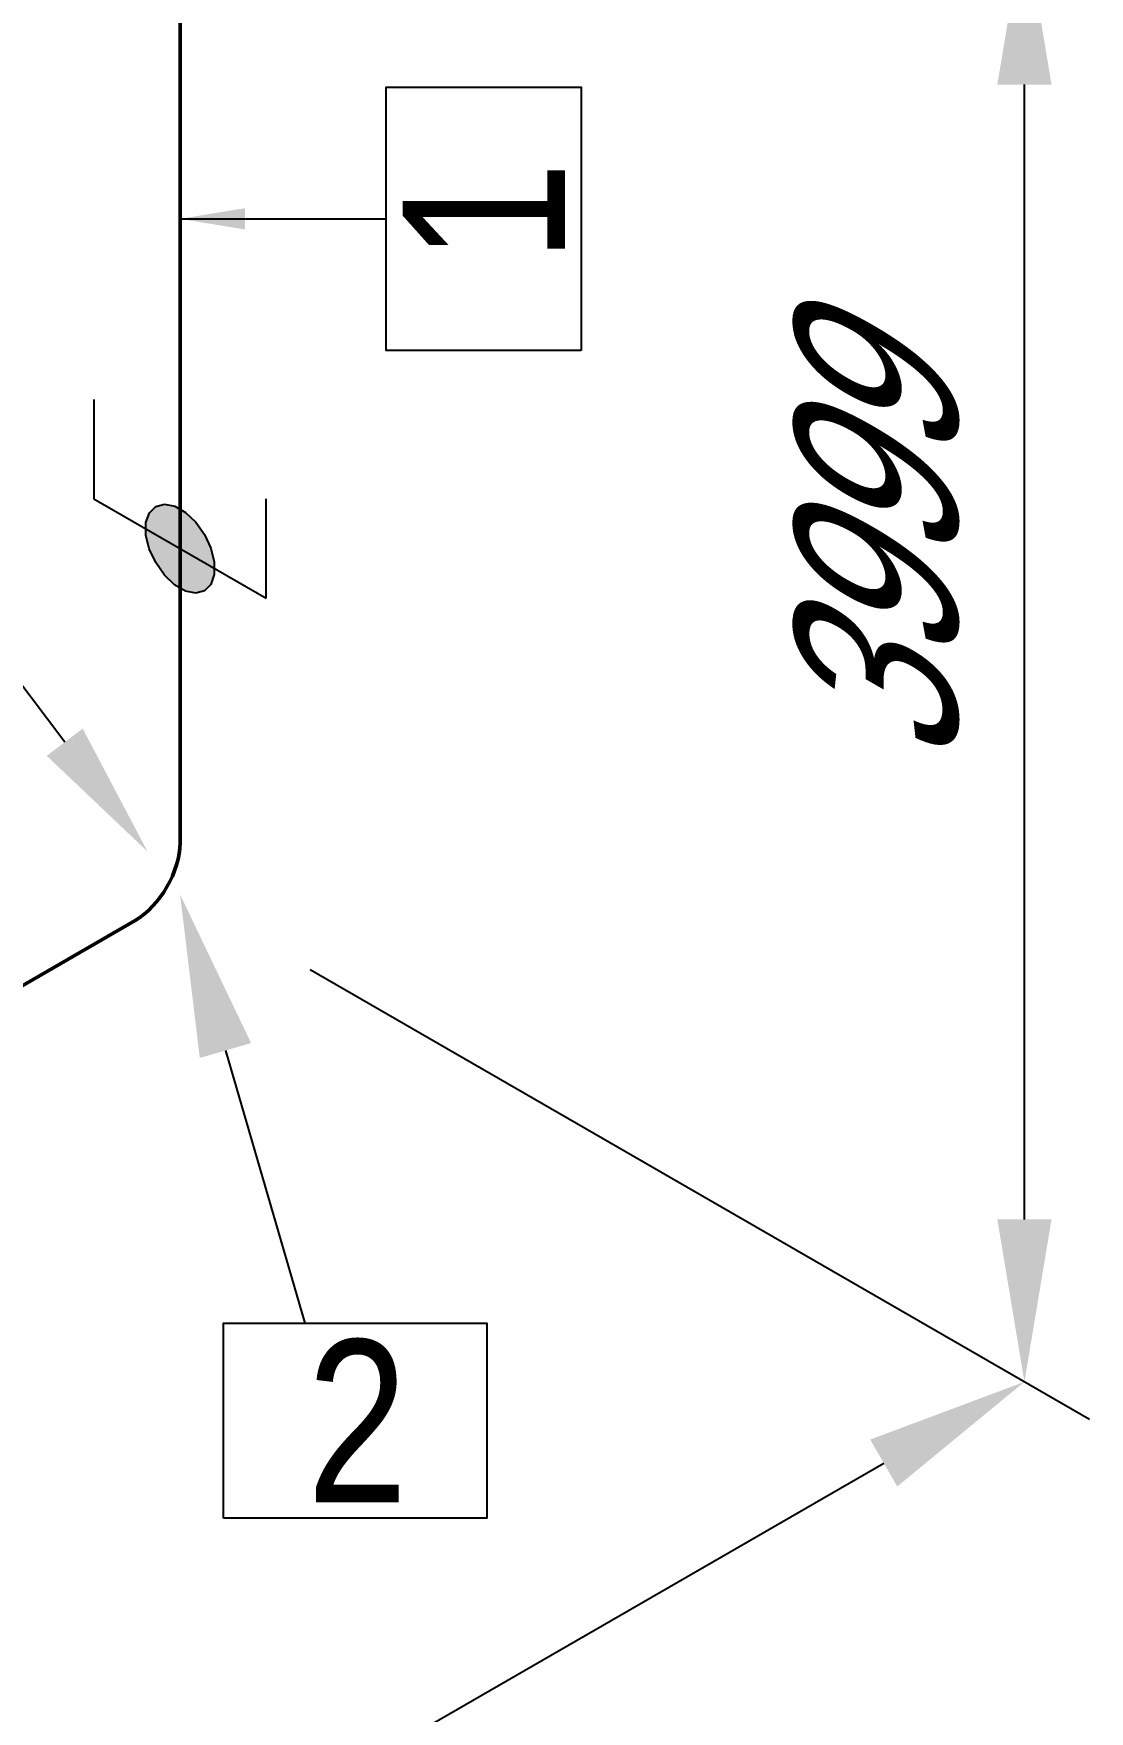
# Model space of a CAD drawing. Header units: millimetres. Extents: x 0 to 594, y 0 to 420.
# Drawn here: x 355.08 to 371.32, y 141.03 to 166.85 of the extents above; entities that cross this region are included whole.
import ezdxf
from ezdxf import colors
from ezdxf.entities.mleader import LeaderData, LeaderLine
from ezdxf.enums import TextEntityAlignment as Align
from ezdxf.math import Vec2, Vec3

# ---------------------------------------------------------------- set-up
doc = ezdxf.new("R2010")
doc.units = ezdxf.units.MM
doc.header["$LTSCALE"] = 0.25
for name, color, linetype in [('용접', 1, 'Continuous'), ('주석', 7, 'Continuous'), ('치수', 1, 'Continuous')]:
    doc.layers.add(name, color=color, linetype=linetype)
doc.layers.add('파이프 작은 보어', color=30, linetype='Continuous', lineweight=50)
doc.styles.add('AdskIsoAnnotation', font='arial.ttf', dxfattribs={"width": 0.8, "height": 1})
doc.styles.add('AdskIsoMetric', font='arial.ttf', dxfattribs={"width": 0.8, "height": 2.5})
doc.styles.add('AdskIsoMetric-30', font='arial.ttf', dxfattribs={"width": 0.8, "height": 2.5})
doc.styles.add('AdskIsoMetric30', font='arial.ttf', dxfattribs={"width": 0.8, "oblique": 30, "height": 2.5})
doc.styles.get("Standard").update_dxf_attribs({"font": 'arial.ttf'})
doc.dimstyles.new('AdskIsoMetric', dxfattribs={"dimtxt": 2.5, "dimasz": 2.5, "dimexe": 1, "dimexo": 2, "dimgap": 0.8, "dimtad": 1, "dimdec": 0, "dimrnd": 1, "dimzin": 0, "dimdsep": 46, "dimtxsty": 'AdskIsoMetric', "dimcen": 0, "dimclrt": 7, "dimadec": 0, "dimazin": 0, "dimtfac": 1, "dimtdec": 0, "dimtmove": 1, "dimatfit": 3, "dimfxl": 0, "dimfrac": 2, "dimtolj": 1, "dimtzin": 0, "dimarcsym": 0})

# ---------------------------------------------------------------- blocks, each defined once
blk = doc.blocks.new('*D91')
at = {"layer": 'Defpoints', "color": 0}
for p in [(357.332, 176.067), (370.322, 168.567), (357.332, 153.599)]:
    blk.add_point(p, dxfattribs=at)
at = {"layer": '치수', "color": 0, "lineweight": -2}
for p, q in [((359.332, 174.912), (371.322, 167.99)), ((370.322, 148.599), (370.322, 166.067)), ((359.332, 152.444), (371.322, 145.522))]:
    blk.add_line(p, q, dxfattribs=at)
at = {"layer": '치수', "color": 0}
for points in [[(369.905, 166.067), (370.739, 166.067), (370.322, 168.567)], [(369.905, 148.599), (370.739, 148.599), (370.322, 146.099)]]:
    blk.add_solid(points, dxfattribs=at)
at = {"layer": '치수', "color": 7, "insert": (368.056, 158.641), "char_height": 2.5, "attachment_point": 5, "rotation": 90, "style": 'AdskIsoMetric30'}
blk.add_mtext('\\A1;3999', dxfattribs=at)
blk = doc.blocks.new('*D92')
at = {"layer": 'Defpoints', "color": 0}
for p in [(357.332, 153.599), (370.322, 146.099), (274.369, 105.701)]:
    blk.add_point(p, dxfattribs=at)
at = {"layer": '치수', "color": 0, "lineweight": -2}
for p, q in [((359.332, 152.444), (371.322, 145.522)), ((289.525, 99.451), (368.157, 144.849)), ((276.369, 104.546), (288.36, 97.623))]:
    blk.add_line(p, q, dxfattribs=at)
at = {"layer": '치수', "color": 0}
for points in [[(367.949, 145.21), (368.365, 144.488), (370.322, 146.099)], [(289.316, 99.812), (289.733, 99.09), (287.36, 98.201)]]:
    blk.add_solid(points, dxfattribs=at)
at = {"layer": '치수', "color": 7, "insert": (326.574, 123.459), "char_height": 2.5, "attachment_point": 5, "rotation": 30, "style": 'AdskIsoMetric-30'}
blk.add_mtext('\\A1;48822', dxfattribs=at)
blk = doc.blocks.new('엘보우-5-Iso2DSkew90')
at = {"color": 0, "linetype": 'ByBlock', "lineweight": -2, "extrusion": (0.707107, -0.408248, 0.57735)}
for p, q in [((0, 0.798), (0, 6.124)), ((-5.303, -3.062), (-0.691, -0.399))]:
    blk.add_line(p, q, dxfattribs=at)
at = {"linetype": 'ByBlock'}
blk.add_ellipse((-0.691, 0.399), major_axis=(0.489, 0.846), ratio=0.57735, start_param=3.926991, end_param=5.497787, dxfattribs=at)
blk = doc.blocks.new('SocketWeld-2-IsoLeft')
blk.add_hatch(color=256).paths.add_polyline_path([(0.0405, 0.017), (0.0406, 0.0168), (0.0407, 0.0166), (0.0409, 0.0165), (0.041, 0.0163), (0.0412, 0.0161), (0.0413, 0.016), (0.0415, 0.0158), (0.0416, 0.0157), (0.0418, 0.0155), (0.0419, 0.0153), (0.042, 0.0152), (0.0422, 0.015), (0.0423, 0.0148), (0.0425, 0.0147), (0.0426, 0.0145), (0.0428, 0.0143), (0.0429, 0.0142), (0.0431, 0.014), (0.0432, 0.0138), (0.0433, 0.0137), (0.0435, 0.0135), (0.0436, 0.0134), (0.0438, 0.0132), (0.0439, 0.013), (0.0441, 0.0129), (0.0442, 0.0127), (0.0444, 0.0125), (0.0445, 0.0124), (0.0447, 0.0122), (0.0448, 0.012), (0.0449, 0.0119), (0.0451, 0.0117), (0.0452, 0.0115), (0.0454, 0.0114), (0.0455, 0.0112), (0.0457, 0.0111), (0.0458, 0.0109), (0.046, 0.0107), (0.0461, 0.0106), (0.0462, 0.0104), (0.0464, 0.0102), (0.0465, 0.0101), (0.0467, 0.0099), (0.0468, 0.0097), (0.047, 0.0096), (0.0471, 0.0094), (0.0473, 0.0092), (0.0474, 0.0091), (0.0476, 0.0089), (0.0476, 0.0089), (0.0476, 0.0087), (0.0477, 0.0086), (0.0477, 0.0084), (0.0478, 0.0082), (0.0478, 0.008), (0.0479, 0.0078), (0.0479, 0.0076), (0.048, 0.0075), (0.048, 0.0073), (0.0481, 0.0071), (0.0481, 0.0069), (0.0482, 0.0067), (0.0482, 0.0066), (0.0483, 0.0064), (0.0483, 0.0062), (0.0484, 0.006), (0.0484, 0.0058), (0.0485, 0.0056), (0.0485, 0.0055), (0.0486, 0.0053), (0.0486, 0.0051), (0.0487, 0.0049), (0.0487, 0.0047), (0.0488, 0.0046), (0.0488, 0.0044), (0.0489, 0.0042), (0.0489, 0.004), (0.049, 0.0038), (0.049, 0.0036), (0.0491, 0.0035), (0.0491, 0.0033), (0.0492, 0.0031), (0.0492, 0.0029), (0.0493, 0.0027), (0.0493, 0.0025), (0.0494, 0.0024), (0.0494, 0.0022), (0.0495, 0.002), (0.0495, 0.0018), (0.0496, 0.0016), (0.0496, 0.0015), (0.0497, 0.0013), (0.0497, 0.0011), (0.0498, 0.0009), (0.0498, 0.0007), (0.0499, 0.0005), (0.0499, 0.0004), (0.05, 0.0002), (0.05, 0), (0.05, 0), (0.05, -0.0002), (0.0499, -0.0004), (0.0499, -0.0005), (0.0498, -0.0007), (0.0498, -0.0009), (0.0497, -0.0011), (0.0497, -0.0013), (0.0496, -0.0015), (0.0496, -0.0016), (0.0495, -0.0018), (0.0495, -0.002), (0.0494, -0.0022), (0.0494, -0.0024), (0.0493, -0.0025), (0.0493, -0.0027), (0.0492, -0.0029), (0.0492, -0.0031), (0.0491, -0.0033), (0.0491, -0.0035), (0.049, -0.0036), (0.049, -0.0038), (0.0489, -0.004), (0.0489, -0.0042), (0.0488, -0.0044), (0.0488, -0.0046), (0.0487, -0.0047), (0.0487, -0.0049), (0.0486, -0.0051), (0.0486, -0.0053), (0.0485, -0.0055), (0.0485, -0.0056), (0.0484, -0.0058), (0.0484, -0.006), (0.0483, -0.0062), (0.0483, -0.0064), (0.0482, -0.0066), (0.0482, -0.0067), (0.0481, -0.0069), (0.0481, -0.0071), (0.048, -0.0073), (0.048, -0.0075), (0.0479, -0.0076), (0.0479, -0.0078), (0.0478, -0.008), (0.0478, -0.0082), (0.0477, -0.0084), (0.0477, -0.0086), (0.0476, -0.0087), (0.0476, -0.0089), (0.0476, -0.0089), (0.0474, -0.0091), (0.0473, -0.0092), (0.0471, -0.0094), (0.047, -0.0096), (0.0468, -0.0097), (0.0467, -0.0099), (0.0465, -0.0101), (0.0464, -0.0102), (0.0462, -0.0104), (0.0461, -0.0106), (0.046, -0.0107), (0.0458, -0.0109), (0.0457, -0.0111), (0.0455, -0.0112), (0.0454, -0.0114), (0.0452, -0.0115), (0.0451, -0.0117), (0.0449, -0.0119), (0.0448, -0.012), (0.0447, -0.0122), (0.0445, -0.0124), (0.0444, -0.0125), (0.0442, -0.0127), (0.0441, -0.0129), (0.0439, -0.013), (0.0438, -0.0132), (0.0436, -0.0134), (0.0435, -0.0135), (0.0433, -0.0137), (0.0432, -0.0138), (0.0431, -0.014), (0.0429, -0.0142), (0.0428, -0.0143), (0.0426, -0.0145), (0.0425, -0.0147), (0.0423, -0.0148), (0.0422, -0.015), (0.042, -0.0152), (0.0419, -0.0153), (0.0418, -0.0155), (0.0416, -0.0157), (0.0415, -0.0158), (0.0413, -0.016), (0.0412, -0.0161), (0.041, -0.0163), (0.0409, -0.0165), (0.0407, -0.0166), (0.0406, -0.0168), (0.0405, -0.017), (0.0405, -0.017), (0.0402, -0.0171), (0.04, -0.0172), (0.0398, -0.0174), (0.0395, -0.0175), (0.0393, -0.0176), (0.0391, -0.0177), (0.0389, -0.0179), (0.0386, -0.018), (0.0384, -0.0181), (0.0382, -0.0183), (0.038, -0.0184), (0.0377, -0.0185), (0.0375, -0.0187), (0.0373, -0.0188), (0.0371, -0.0189), (0.0368, -0.0191), (0.0366, -0.0192), (0.0364, -0.0193), (0.0362, -0.0194), (0.0359, -0.0196), (0.0357, -0.0197), (0.0355, -0.0198), (0.0353, -0.02), (0.035, -0.0201), (0.0348, -0.0202), (0.0346, -0.0204), (0.0344, -0.0205), (0.0341, -0.0206), (0.0339, -0.0207), (0.0337, -0.0209), (0.0335, -0.021), (0.0332, -0.0211), (0.033, -0.0213), (0.0328, -0.0214), (0.0325, -0.0215), (0.0323, -0.0217), (0.0321, -0.0218), (0.0319, -0.0219), (0.0316, -0.0221), (0.0314, -0.0222), (0.0312, -0.0223), (0.031, -0.0224), (0.0307, -0.0226), (0.0305, -0.0227), (0.0303, -0.0228), (0.0301, -0.023), (0.0298, -0.0231), (0.0296, -0.0232), (0.0294, -0.0234), (0.0294, -0.0234), (0.0291, -0.0234), (0.0288, -0.0235), (0.0285, -0.0236), (0.0283, -0.0237), (0.028, -0.0238), (0.0277, -0.0239), (0.0274, -0.0239), (0.0271, -0.024), (0.0268, -0.0241), (0.0265, -0.0242), (0.0263, -0.0243), (0.026, -0.0244), (0.0257, -0.0244), (0.0254, -0.0245), (0.0251, -0.0246), (0.0248, -0.0247), (0.0246, -0.0248), (0.0243, -0.0249), (0.024, -0.0249), (0.0237, -0.025), (0.0234, -0.0251), (0.0231, -0.0252), (0.0228, -0.0253), (0.0226, -0.0254), (0.0223, -0.0254), (0.022, -0.0255), (0.0217, -0.0256), (0.0214, -0.0257), (0.0211, -0.0258), (0.0209, -0.0259), (0.0206, -0.0259), (0.0203, -0.026), (0.02, -0.0261), (0.0197, -0.0262), (0.0194, -0.0263), (0.0191, -0.0264), (0.0189, -0.0265), (0.0186, -0.0265), (0.0183, -0.0266), (0.018, -0.0267), (0.0177, -0.0268), (0.0174, -0.0269), (0.0172, -0.027), (0.0169, -0.027), (0.0166, -0.0271), (0.0163, -0.0272), (0.016, -0.0273), (0.0157, -0.0274), (0.0155, -0.0275), (0.0155, -0.0275), (0.0151, -0.0275), (0.0148, -0.0275), (0.0145, -0.0275), (0.0142, -0.0276), (0.0139, -0.0276), (0.0136, -0.0276), (0.0132, -0.0277), (0.0129, -0.0277), (0.0126, -0.0277), (0.0123, -0.0277), (0.012, -0.0278), (0.0117, -0.0278), (0.0114, -0.0278), (0.011, -0.0279), (0.0107, -0.0279), (0.0104, -0.0279), (0.0101, -0.0279), (0.0098, -0.028), (0.0095, -0.028), (0.0091, -0.028), (0.0088, -0.0281), (0.0085, -0.0281), (0.0082, -0.0281), (0.0079, -0.0281), (0.0076, -0.0282), (0.0073, -0.0282), (0.0069, -0.0282), (0.0066, -0.0283), (0.0063, -0.0283), (0.006, -0.0283), (0.0057, -0.0283), (0.0054, -0.0284), (0.005, -0.0284), (0.0047, -0.0284), (0.0044, -0.0285), (0.0041, -0.0285), (0.0038, -0.0285), (0.0035, -0.0286), (0.0032, -0.0286), (0.0028, -0.0286), (0.0025, -0.0286), (0.0022, -0.0287), (0.0019, -0.0287), (0.0016, -0.0287), (0.0013, -0.0288), (0.0009, -0.0288), (0.0006, -0.0288), (0.0003, -0.0288), (0, -0.0289), (0, -0.0289), (-0.0003, -0.0288), (-0.0006, -0.0288), (-0.0009, -0.0288), (-0.0013, -0.0288), (-0.0016, -0.0287), (-0.0019, -0.0287), (-0.0022, -0.0287), (-0.0025, -0.0286), (-0.0028, -0.0286), (-0.0032, -0.0286), (-0.0035, -0.0286), (-0.0038, -0.0285), (-0.0041, -0.0285), (-0.0044, -0.0285), (-0.0047, -0.0284), (-0.005, -0.0284), (-0.0054, -0.0284), (-0.0057, -0.0283), (-0.006, -0.0283), (-0.0063, -0.0283), (-0.0066, -0.0283), (-0.0069, -0.0282), (-0.0073, -0.0282), (-0.0076, -0.0282), (-0.0079, -0.0281), (-0.0082, -0.0281), (-0.0085, -0.0281), (-0.0088, -0.0281), (-0.0091, -0.028), (-0.0095, -0.028), (-0.0098, -0.028), (-0.0101, -0.0279), (-0.0104, -0.0279), (-0.0107, -0.0279), (-0.011, -0.0279), (-0.0114, -0.0278), (-0.0117, -0.0278), (-0.012, -0.0278), (-0.0123, -0.0277), (-0.0126, -0.0277), (-0.0129, -0.0277), (-0.0132, -0.0277), (-0.0136, -0.0276), (-0.0139, -0.0276), (-0.0142, -0.0276), (-0.0145, -0.0275), (-0.0148, -0.0275), (-0.0151, -0.0275), (-0.0155, -0.0275), (-0.0155, -0.0275), (-0.0157, -0.0274), (-0.016, -0.0273), (-0.0163, -0.0272), (-0.0166, -0.0271), (-0.0169, -0.027), (-0.0172, -0.027), (-0.0174, -0.0269), (-0.0177, -0.0268), (-0.018, -0.0267), (-0.0183, -0.0266), (-0.0186, -0.0265), (-0.0189, -0.0265), (-0.0191, -0.0264), (-0.0194, -0.0263), (-0.0197, -0.0262), (-0.02, -0.0261), (-0.0203, -0.026), (-0.0206, -0.0259), (-0.0209, -0.0259), (-0.0211, -0.0258), (-0.0214, -0.0257), (-0.0217, -0.0256), (-0.022, -0.0255), (-0.0223, -0.0254), (-0.0226, -0.0254), (-0.0228, -0.0253), (-0.0231, -0.0252), (-0.0234, -0.0251), (-0.0237, -0.025), (-0.024, -0.0249), (-0.0243, -0.0249), (-0.0246, -0.0248), (-0.0248, -0.0247), (-0.0251, -0.0246), (-0.0254, -0.0245), (-0.0257, -0.0244), (-0.026, -0.0244), (-0.0263, -0.0243), (-0.0265, -0.0242), (-0.0268, -0.0241), (-0.0271, -0.024), (-0.0274, -0.0239), (-0.0277, -0.0239), (-0.028, -0.0238), (-0.0283, -0.0237), (-0.0285, -0.0236), (-0.0288, -0.0235), (-0.0291, -0.0234), (-0.0294, -0.0234), (-0.0294, -0.0234), (-0.0296, -0.0232), (-0.0298, -0.0231), (-0.0301, -0.023), (-0.0303, -0.0228), (-0.0305, -0.0227), (-0.0307, -0.0226), (-0.031, -0.0224), (-0.0312, -0.0223), (-0.0314, -0.0222), (-0.0316, -0.0221), (-0.0319, -0.0219), (-0.0321, -0.0218), (-0.0323, -0.0217), (-0.0325, -0.0215), (-0.0328, -0.0214), (-0.033, -0.0213), (-0.0332, -0.0211), (-0.0335, -0.021), (-0.0337, -0.0209), (-0.0339, -0.0207), (-0.0341, -0.0206), (-0.0344, -0.0205), (-0.0346, -0.0204), (-0.0348, -0.0202), (-0.035, -0.0201), (-0.0353, -0.02), (-0.0355, -0.0198), (-0.0357, -0.0197), (-0.0359, -0.0196), (-0.0362, -0.0194), (-0.0364, -0.0193), (-0.0366, -0.0192), (-0.0368, -0.0191), (-0.0371, -0.0189), (-0.0373, -0.0188), (-0.0375, -0.0187), (-0.0377, -0.0185), (-0.038, -0.0184), (-0.0382, -0.0183), (-0.0384, -0.0181), (-0.0386, -0.018), (-0.0389, -0.0179), (-0.0391, -0.0177), (-0.0393, -0.0176), (-0.0395, -0.0175), (-0.0398, -0.0174), (-0.04, -0.0172), (-0.0402, -0.0171), (-0.0405, -0.017), (-0.0405, -0.017), (-0.0406, -0.0168), (-0.0407, -0.0166), (-0.0409, -0.0165), (-0.041, -0.0163), (-0.0412, -0.0161), (-0.0413, -0.016), (-0.0415, -0.0158), (-0.0416, -0.0157), (-0.0418, -0.0155), (-0.0419, -0.0153), (-0.042, -0.0152), (-0.0422, -0.015), (-0.0423, -0.0148), (-0.0425, -0.0147), (-0.0426, -0.0145), (-0.0428, -0.0143), (-0.0429, -0.0142), (-0.0431, -0.014), (-0.0432, -0.0138), (-0.0433, -0.0137), (-0.0435, -0.0135), (-0.0436, -0.0134), (-0.0438, -0.0132), (-0.0439, -0.013), (-0.0441, -0.0129), (-0.0442, -0.0127), (-0.0444, -0.0125), (-0.0445, -0.0124), (-0.0447, -0.0122), (-0.0448, -0.012), (-0.0449, -0.0119), (-0.0451, -0.0117), (-0.0452, -0.0115), (-0.0454, -0.0114), (-0.0455, -0.0112), (-0.0457, -0.0111), (-0.0458, -0.0109), (-0.046, -0.0107), (-0.0461, -0.0106), (-0.0462, -0.0104), (-0.0464, -0.0102), (-0.0465, -0.0101), (-0.0467, -0.0099), (-0.0468, -0.0097), (-0.047, -0.0096), (-0.0471, -0.0094), (-0.0473, -0.0092), (-0.0474, -0.0091), (-0.0476, -0.0089), (-0.0476, -0.0089), (-0.0476, -0.0087), (-0.0477, -0.0086), (-0.0477, -0.0084), (-0.0478, -0.0082), (-0.0478, -0.008), (-0.0479, -0.0078), (-0.0479, -0.0076), (-0.048, -0.0075), (-0.048, -0.0073), (-0.0481, -0.0071), (-0.0481, -0.0069), (-0.0482, -0.0067), (-0.0482, -0.0066), (-0.0483, -0.0064), (-0.0483, -0.0062), (-0.0484, -0.006), (-0.0484, -0.0058), (-0.0485, -0.0056), (-0.0485, -0.0055), (-0.0486, -0.0053), (-0.0486, -0.0051), (-0.0487, -0.0049), (-0.0487, -0.0047), (-0.0488, -0.0046), (-0.0488, -0.0044), (-0.0489, -0.0042), (-0.0489, -0.004), (-0.049, -0.0038), (-0.049, -0.0036), (-0.0491, -0.0035), (-0.0491, -0.0033), (-0.0492, -0.0031), (-0.0492, -0.0029), (-0.0493, -0.0027), (-0.0493, -0.0025), (-0.0494, -0.0024), (-0.0494, -0.0022), (-0.0495, -0.002), (-0.0495, -0.0018), (-0.0496, -0.0016), (-0.0496, -0.0015), (-0.0497, -0.0013), (-0.0497, -0.0011), (-0.0498, -0.0009), (-0.0498, -0.0007), (-0.0499, -0.0005), (-0.0499, -0.0004), (-0.05, -0.0002), (-0.05, 0), (-0.05, 0), (-0.05, 0.0002), (-0.0499, 0.0004), (-0.0499, 0.0005), (-0.0498, 0.0007), (-0.0498, 0.0009), (-0.0497, 0.0011), (-0.0497, 0.0013), (-0.0496, 0.0015), (-0.0496, 0.0016), (-0.0495, 0.0018), (-0.0495, 0.002), (-0.0494, 0.0022), (-0.0494, 0.0024), (-0.0493, 0.0025), (-0.0493, 0.0027), (-0.0492, 0.0029), (-0.0492, 0.0031), (-0.0491, 0.0033), (-0.0491, 0.0035), (-0.049, 0.0036), (-0.049, 0.0038), (-0.0489, 0.004), (-0.0489, 0.0042), (-0.0488, 0.0044), (-0.0488, 0.0046), (-0.0487, 0.0047), (-0.0487, 0.0049), (-0.0486, 0.0051), (-0.0486, 0.0053), (-0.0485, 0.0055), (-0.0485, 0.0056), (-0.0484, 0.0058), (-0.0484, 0.006), (-0.0483, 0.0062), (-0.0483, 0.0064), (-0.0482, 0.0066), (-0.0482, 0.0067), (-0.0481, 0.0069), (-0.0481, 0.0071), (-0.048, 0.0073), (-0.048, 0.0075), (-0.0479, 0.0076), (-0.0479, 0.0078), (-0.0478, 0.008), (-0.0478, 0.0082), (-0.0477, 0.0084), (-0.0477, 0.0086), (-0.0476, 0.0087), (-0.0476, 0.0089), (-0.0476, 0.0089), (-0.0474, 0.0091), (-0.0473, 0.0092), (-0.0471, 0.0094), (-0.047, 0.0096), (-0.0468, 0.0097), (-0.0467, 0.0099), (-0.0465, 0.0101), (-0.0464, 0.0102), (-0.0462, 0.0104), (-0.0461, 0.0106), (-0.046, 0.0107), (-0.0458, 0.0109), (-0.0457, 0.0111), (-0.0455, 0.0112), (-0.0454, 0.0114), (-0.0452, 0.0115), (-0.0451, 0.0117), (-0.0449, 0.0119), (-0.0448, 0.012), (-0.0447, 0.0122), (-0.0445, 0.0124), (-0.0444, 0.0125), (-0.0442, 0.0127), (-0.0441, 0.0129), (-0.0439, 0.013), (-0.0438, 0.0132), (-0.0436, 0.0134), (-0.0435, 0.0135), (-0.0433, 0.0137), (-0.0432, 0.0138), (-0.0431, 0.014), (-0.0429, 0.0142), (-0.0428, 0.0143), (-0.0426, 0.0145), (-0.0425, 0.0147), (-0.0423, 0.0148), (-0.0422, 0.015), (-0.042, 0.0152), (-0.0419, 0.0153), (-0.0418, 0.0155), (-0.0416, 0.0157), (-0.0415, 0.0158), (-0.0413, 0.016), (-0.0412, 0.0161), (-0.041, 0.0163), (-0.0409, 0.0165), (-0.0407, 0.0166), (-0.0406, 0.0168), (-0.0405, 0.017), (-0.0405, 0.017), (-0.0402, 0.0171), (-0.04, 0.0172), (-0.0398, 0.0174), (-0.0395, 0.0175), (-0.0393, 0.0176), (-0.0391, 0.0177), (-0.0389, 0.0179), (-0.0386, 0.018), (-0.0384, 0.0181), (-0.0382, 0.0183), (-0.038, 0.0184), (-0.0377, 0.0185), (-0.0375, 0.0187), (-0.0373, 0.0188), (-0.0371, 0.0189), (-0.0368, 0.0191), (-0.0366, 0.0192), (-0.0364, 0.0193), (-0.0362, 0.0194), (-0.0359, 0.0196), (-0.0357, 0.0197), (-0.0355, 0.0198), (-0.0353, 0.02), (-0.035, 0.0201), (-0.0348, 0.0202), (-0.0346, 0.0204), (-0.0344, 0.0205), (-0.0341, 0.0206), (-0.0339, 0.0207), (-0.0337, 0.0209), (-0.0335, 0.021), (-0.0332, 0.0211), (-0.033, 0.0213), (-0.0328, 0.0214), (-0.0325, 0.0215), (-0.0323, 0.0217), (-0.0321, 0.0218), (-0.0319, 0.0219), (-0.0316, 0.0221), (-0.0314, 0.0222), (-0.0312, 0.0223), (-0.031, 0.0224), (-0.0307, 0.0226), (-0.0305, 0.0227), (-0.0303, 0.0228), (-0.0301, 0.023), (-0.0298, 0.0231), (-0.0296, 0.0232), (-0.0294, 0.0234), (-0.0294, 0.0234), (-0.0291, 0.0234), (-0.0288, 0.0235), (-0.0285, 0.0236), (-0.0283, 0.0237), (-0.028, 0.0238), (-0.0277, 0.0239), (-0.0274, 0.0239), (-0.0271, 0.024), (-0.0268, 0.0241), (-0.0265, 0.0242), (-0.0263, 0.0243), (-0.026, 0.0244), (-0.0257, 0.0244), (-0.0254, 0.0245), (-0.0251, 0.0246), (-0.0248, 0.0247), (-0.0246, 0.0248), (-0.0243, 0.0249), (-0.024, 0.0249), (-0.0237, 0.025), (-0.0234, 0.0251), (-0.0231, 0.0252), (-0.0228, 0.0253), (-0.0226, 0.0254), (-0.0223, 0.0254), (-0.022, 0.0255), (-0.0217, 0.0256), (-0.0214, 0.0257), (-0.0211, 0.0258), (-0.0209, 0.0259), (-0.0206, 0.0259), (-0.0203, 0.026), (-0.02, 0.0261), (-0.0197, 0.0262), (-0.0194, 0.0263), (-0.0191, 0.0264), (-0.0189, 0.0265), (-0.0186, 0.0265), (-0.0183, 0.0266), (-0.018, 0.0267), (-0.0177, 0.0268), (-0.0174, 0.0269), (-0.0172, 0.027), (-0.0169, 0.027), (-0.0166, 0.0271), (-0.0163, 0.0272), (-0.016, 0.0273), (-0.0157, 0.0274), (-0.0155, 0.0275), (-0.0155, 0.0275), (-0.0151, 0.0275), (-0.0148, 0.0275), (-0.0145, 0.0275), (-0.0142, 0.0276), (-0.0139, 0.0276), (-0.0136, 0.0276), (-0.0132, 0.0277), (-0.0129, 0.0277), (-0.0126, 0.0277), (-0.0123, 0.0277), (-0.012, 0.0278), (-0.0117, 0.0278), (-0.0114, 0.0278), (-0.011, 0.0279), (-0.0107, 0.0279), (-0.0104, 0.0279), (-0.0101, 0.0279), (-0.0098, 0.028), (-0.0095, 0.028), (-0.0091, 0.028), (-0.0088, 0.0281), (-0.0085, 0.0281), (-0.0082, 0.0281), (-0.0079, 0.0281), (-0.0076, 0.0282), (-0.0073, 0.0282), (-0.0069, 0.0282), (-0.0066, 0.0283), (-0.0063, 0.0283), (-0.006, 0.0283), (-0.0057, 0.0283), (-0.0054, 0.0284), (-0.005, 0.0284), (-0.0047, 0.0284), (-0.0044, 0.0285), (-0.0041, 0.0285), (-0.0038, 0.0285), (-0.0035, 0.0286), (-0.0032, 0.0286), (-0.0028, 0.0286), (-0.0025, 0.0286), (-0.0022, 0.0287), (-0.0019, 0.0287), (-0.0016, 0.0287), (-0.0013, 0.0288), (-0.0009, 0.0288), (-0.0006, 0.0288), (-0.0003, 0.0288), (0, 0.0289), (0, 0.0289), (0.0003, 0.0288), (0.0006, 0.0288), (0.0009, 0.0288), (0.0013, 0.0288), (0.0016, 0.0287), (0.0019, 0.0287), (0.0022, 0.0287), (0.0025, 0.0286), (0.0028, 0.0286), (0.0032, 0.0286), (0.0035, 0.0286), (0.0038, 0.0285), (0.0041, 0.0285), (0.0044, 0.0285), (0.0047, 0.0284), (0.005, 0.0284), (0.0054, 0.0284), (0.0057, 0.0283), (0.006, 0.0283), (0.0063, 0.0283), (0.0066, 0.0283), (0.0069, 0.0282), (0.0073, 0.0282), (0.0076, 0.0282), (0.0079, 0.0281), (0.0082, 0.0281), (0.0085, 0.0281), (0.0088, 0.0281), (0.0091, 0.028), (0.0095, 0.028), (0.0098, 0.028), (0.0101, 0.0279), (0.0104, 0.0279), (0.0107, 0.0279), (0.011, 0.0279), (0.0114, 0.0278), (0.0117, 0.0278), (0.012, 0.0278), (0.0123, 0.0277), (0.0126, 0.0277), (0.0129, 0.0277), (0.0132, 0.0277), (0.0136, 0.0276), (0.0139, 0.0276), (0.0142, 0.0276), (0.0145, 0.0275), (0.0148, 0.0275), (0.0151, 0.0275), (0.0155, 0.0275), (0.0155, 0.0275), (0.0157, 0.0274), (0.016, 0.0273), (0.0163, 0.0272), (0.0166, 0.0271), (0.0169, 0.027), (0.0172, 0.027), (0.0174, 0.0269), (0.0177, 0.0268), (0.018, 0.0267), (0.0183, 0.0266), (0.0186, 0.0265), (0.0189, 0.0265), (0.0191, 0.0264), (0.0194, 0.0263), (0.0197, 0.0262), (0.02, 0.0261), (0.0203, 0.026), (0.0206, 0.0259), (0.0209, 0.0259), (0.0211, 0.0258), (0.0214, 0.0257), (0.0217, 0.0256), (0.022, 0.0255), (0.0223, 0.0254), (0.0226, 0.0254), (0.0228, 0.0253), (0.0231, 0.0252), (0.0234, 0.0251), (0.0237, 0.025), (0.024, 0.0249), (0.0243, 0.0249), (0.0246, 0.0248), (0.0248, 0.0247), (0.0251, 0.0246), (0.0254, 0.0245), (0.0257, 0.0244), (0.026, 0.0244), (0.0263, 0.0243), (0.0265, 0.0242), (0.0268, 0.0241), (0.0271, 0.024), (0.0274, 0.0239), (0.0277, 0.0239), (0.028, 0.0238), (0.0283, 0.0237), (0.0285, 0.0236), (0.0288, 0.0235), (0.0291, 0.0234), (0.0294, 0.0234), (0.0294, 0.0234), (0.0296, 0.0232), (0.0298, 0.0231), (0.0301, 0.023), (0.0303, 0.0228), (0.0305, 0.0227), (0.0307, 0.0226), (0.031, 0.0224), (0.0312, 0.0223), (0.0314, 0.0222), (0.0316, 0.0221), (0.0319, 0.0219), (0.0321, 0.0218), (0.0323, 0.0217), (0.0325, 0.0215), (0.0328, 0.0214), (0.033, 0.0213), (0.0332, 0.0211), (0.0335, 0.021), (0.0337, 0.0209), (0.0339, 0.0207), (0.0341, 0.0206), (0.0344, 0.0205), (0.0346, 0.0204), (0.0348, 0.0202), (0.035, 0.0201), (0.0353, 0.02), (0.0355, 0.0198), (0.0357, 0.0197), (0.0359, 0.0196), (0.0362, 0.0194), (0.0364, 0.0193), (0.0366, 0.0192), (0.0368, 0.0191), (0.0371, 0.0189), (0.0373, 0.0188), (0.0375, 0.0187), (0.0377, 0.0185), (0.038, 0.0184), (0.0382, 0.0183), (0.0384, 0.0181), (0.0386, 0.018), (0.0389, 0.0179), (0.0391, 0.0177), (0.0393, 0.0176), (0.0395, 0.0175), (0.0398, 0.0174), (0.04, 0.0172), (0.0402, 0.0171)], flags=0)
at = {"color": 0, "linetype": 'ByBlock', "lineweight": -2, "extrusion": (0, -0.816497, -0.57735)}
for p, q in [((0.0884, 0.051), (0, 0.1021)), ((-0.0884, -0.051), (0.0884, 0.051)), ((-0.0405, 0.017), (-0.0294, 0.0234)), ((-0.0294, 0.0234), (-0.0155, 0.0275)), ((-0.0155, 0.0275), (0, 0.0289)), ((0, 0.0289), (0.0155, 0.0275)), ((0.0155, 0.0275), (0.0294, 0.0234)), ((0.0294, 0.0234), (0.0405, 0.017)), ((-0.1768, 0), (-0.0884, -0.051)), ((-0.05, 0), (-0.0476, 0.0089)), ((-0.0476, -0.0089), (-0.05, 0)), ((-0.0476, 0.0089), (-0.0405, 0.017)), ((0.0405, 0.017), (0.0476, 0.0089)), ((0.0476, 0.0089), (0.05, 0)), ((-0.0405, -0.017), (-0.0476, -0.0089)), ((-0.0294, -0.0234), (-0.0405, -0.017)), ((0.0405, -0.017), (0.0294, -0.0234)), ((0.0476, -0.0089), (0.0405, -0.017)), ((0.05, 0), (0.0476, -0.0089)), ((-0.0155, -0.0275), (-0.0294, -0.0234)), ((0, -0.0289), (-0.0155, -0.0275)), ((0.0155, -0.0275), (0, -0.0289)), ((0.0294, -0.0234), (0.0155, -0.0275))]:
    blk.add_line(p, q, dxfattribs=at)
blk = doc.blocks.new('AnnoRect')
at = {"color": 0, "linetype": 'ByBlock', "lineweight": -2}
blk.add_wipeout([(-0.81, -0.6), (-0.81, 0.6), (0.81, 0.6), (0.81, -0.6)], dxfattribs=at)
blk.add_lwpolyline([(-0.81, -0.6), (-0.81, 0.6), (0.81, 0.6), (0.81, -0.6)], close=True, dxfattribs=at)
at = {"color": 0, "linetype": 'ByBlock', "lineweight": -2, "style": 'AdskIsoAnnotation', "width": 0.8}
blk.add_attdef('XX', text='', height=1, dxfattribs=at).set_placement((0, 0), align=Align.MIDDLE_CENTER)

msp = doc.modelspace()

# ---------------------------------------------------------------- linework, layer by layer
at = {"layer": '파이프 작은 보어'}
msp.add_lwpolyline([(357.3316, 158.9248), (357.3316, 170.7413)], dxfattribs=at)

# ---------------------------------------------------------------- block references
at = {"layer": '용접', "xscale": 15, "yscale": 15, "zscale": 15, "rotation": 299.9999999880414}
msp.add_blockref('SocketWeld-2-IsoLeft', (357.3316, 158.9248), dxfattribs=at)
at = {"layer": '파이프 작은 보어'}
msp.add_blockref('엘보우-5-Iso2DSkew90', (357.3316, 153.599), dxfattribs=at)

# ---------------------------------------------------------------- dimensions: what is measured, and where the dimension line sits
at = {"layer": '치수'}
for base, p1, p2, angle, text, override, picture, middle in [((370.322, 168.5671), (357.3316, 153.599), (357.3316, 176.0671), 90, '3999', {"dimtad": 0, "dimlfac": 177.97074, "dimtxsty": 'AdskIsoMetric30', "dimse1": 0, "dimse2": 0, "dimsd1": 0, "dimsd2": 0, "dimtmove": 1}, '*D91', (368.0557, 158.6415)), ((370.322, 146.099), (274.3694, 105.7008), (357.3316, 153.599), 30, '48822', {"dimtad": 0, "dimlfac": 509.644788, "dimtxsty": 'AdskIsoMetric-30', "dimse1": 0, "dimse2": 0, "dimsd1": 0, "dimsd2": 0, "dimtmove": 1}, '*D92', (326.5737, 123.4588))]:
    dim = msp.add_linear_dim(base=base, p1=p1, p2=p2, angle=angle, text=text, dimstyle='AdskIsoMetric', override=override, dxfattribs=at)
    dim.commit()
    dim.dimension.update_dxf_attribs({"geometry": picture, "text_midpoint": middle, "dimtype": 160})

# ---------------------------------------------------------------- leaders
at = {"layer": '주석'}
ml = msp.add_multileader_mtext('Standard', dxfattribs=at)
ml.set_content('')
ml.set_leader_properties()
ml.build(insert=Vec2(0, 0))
ml.multileader.update_dxf_attribs({"dogleg_length": 0, "arrow_head_size": 0})
ctx = ml.context
ctx.base_point, ctx.arrow_head_size = Vec3(360.5, 164), 0
notes = []
notes.append((ctx, [(0, (1, 1, 0), (360.5, 164), (-1, 0), 0, [(0, [(357.3316, 164)], 0, [])])]))
ctx.mtext, ml.multileader.dxf.content_type = None, 0
ml = msp.add_multileader_mtext('Standard', dxfattribs=at)
ml.set_content('')
ml.set_leader_properties()
ml.build(insert=Vec2(0, 0))
ml.multileader.update_dxf_attribs({"dogleg_length": 0, "arrow_head_size": 2.11})
ctx = ml.context
ctx.base_point, ctx.arrow_head_size = Vec3(354, 158), 2.11
notes.append((ctx, [(0, (1, 1, 0), (354, 158), (-1, 0), 0, [(0, [(356.8302, 154.2614)], 0, [])])]))
ctx.mtext, ml.multileader.dxf.content_type = None, 0
ml = msp.add_multileader_mtext('Standard', dxfattribs=at)
ml.set_content('')
ml.set_leader_properties()
ml.build(insert=Vec2(0, 0))
ml.multileader.update_dxf_attribs({"dogleg_length": 0, "arrow_head_size": 2.5})
ctx = ml.context
ctx.base_point, ctx.arrow_head_size = Vec3(359.25, 147), 2.5
notes.append((ctx, [(0, (1, 1, 0), (359.25, 147), (-1, 0), 0, [(0, [(357.3316, 153.599)], 0, [])])]))
ctx.mtext, ml.multileader.dxf.content_type = None, 0
for ctx, leaders in notes:
    for number, flags, end, landing, length, lines in leaders:
        leader = LeaderData()
        leader.index, (leader.has_last_leader_line, leader.has_dogleg_vector, leader.attachment_direction) = number, flags
        leader.last_leader_point, leader.dogleg_vector, leader.dogleg_length = Vec3(end), Vec3(landing), length
        for number, points, colour, breaks in lines:
            line = LeaderLine()
            line.index, line.vertices, line.color, line.breaks = number, Vec3.list(points), colors.encode_raw_color(colour), breaks
            leader.lines.append(line)
        ctx.leaders.append(leader)

# ---------------------------------------------------------------- next in the draw order: block references
ref = msp.add_blockref('AnnoRect', (362, 164), dxfattribs=dict(at, xscale=2.5, yscale=2.5, zscale=2.5, rotation=90.00000002073939))
ref.add_attrib('XX_001', '1', (363.2551, 163.3274), dxfattribs={"layer": '0', "color": 0, "linetype": 'ByBlock', "lineweight": -2, "height": 2.5, "rotation": 90, "style": 'AdskIsoAnnotation', "width": 0.8})
ref = msp.add_blockref('AnnoRect', (360.0238, 145.5), dxfattribs=dict(at, xscale=2.5, yscale=2.5, zscale=2.5))
ref.add_attrib('XX_001', '2', (359.2796, 144.2449), dxfattribs={"layer": '0', "color": 0, "linetype": 'ByBlock', "lineweight": -2, "height": 2.5, "style": 'AdskIsoAnnotation', "width": 0.8})

doc.saveas('drawing.dxf')
